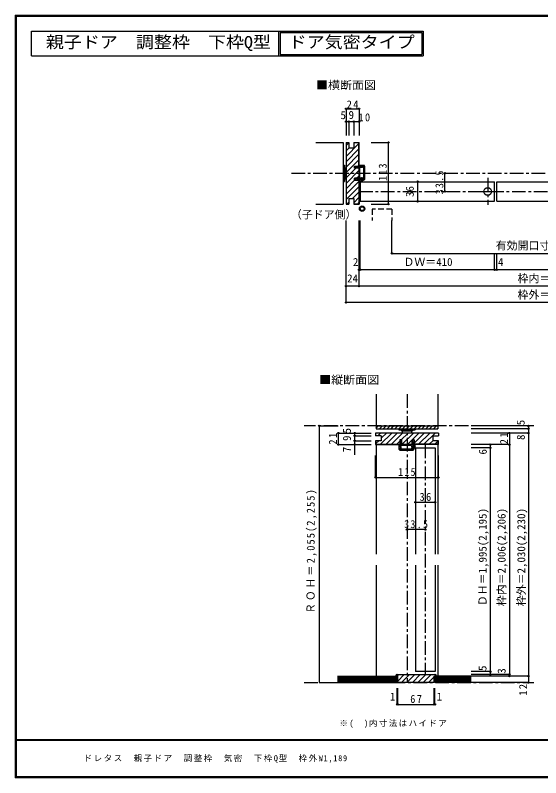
# Model space of a CAD drawing. Units: millimetres at full size, sheet at 1:5. Extents: x -973 to 977, y -718 to 696.
# Drawn here: x -973 to -11, y -701 to 696 of the extents above; entities that cross this region are included whole.
import ezdxf
from ezdxf.enums import TextEntityAlignment as Align

# ---------------------------------------------------------------- set-up
doc = ezdxf.new("R2010")
doc.units = ezdxf.units.MM
doc.header["$LTSCALE"] = 5
doc.header["$PDMODE"] = 32
doc.header["$PDSIZE"] = 2.5
for name, pattern in [('CHAIN1', [8, 5, -1, 1, -1]), ('DASHED1', [1.8, 1.2, -0.6]), ('DASHED2', [3, 2, -1])]:
    doc.linetypes.add(name, pattern=pattern)
for name, color, linetype in [('0-0_補助線', 7, 'Continuous'), ('0-1_通り芯', 4, 'CHAIN1'), ('0-3_仕上げ', 7, 'Continuous'), ('0-4_枠', 3, 'Continuous'), ('0-6_扉', 6, 'Continuous'), ('0-7_金物', 7, 'Continuous'), ('0-8_戸当', 7, 'Continuous'), ('0-A_文字', 3, 'Continuous'), ('0-B_寸法', 7, 'Continuous'), ('0-C_ハッチ', 4, 'Continuous'), ('F-1_枠', 6, 'Continuous'), ('F-A_文字', 7, 'Continuous')]:
    doc.layers.add(name, color=color, linetype=linetype)
doc.styles.add('ＭＳ ゴシック', font='')
doc.styles.get('ＭＳ ゴシック').set_extended_font_data('MS Gothic')

msp = doc.modelspace()

# ---------------------------------------------------------------- linework, layer by layer
at = {"layer": '0-0_補助線', "color": 4}
for p, q in [((-381.704, -69.5), (-381.704, -90.5)), ((-351.704, -83.5), (-351.704, -109.271)), ((-313.293, -150.773), (-313.293, -110.324)), ((-198.293, -150.773), (-198.293, -110.324)), ((-313.293, -150.773), (-198.293, -150.773))]:
    msp.add_line(p, q, dxfattribs=at)
at = {"layer": '0-0_補助線'}
for p in [(-381.704, -69.5), (-351.704, -83.5), (-381.704, -90.5), (-351.704, -90.5), (-313.293, -150.773), (-198.293, -150.773)]:
    msp.add_point(p, dxfattribs=at)
at = {"layer": '0-1_通り芯'}
for p, q in [((-467.5, 406.5), (467.5, 406.5)), ((-343.5, 373), (343.5, 373)), ((-255.793, 1.5), (-255.793, -526.5)), ((-23.347, -56.5), (-443.923, -56.5)), ((-222.293, -90.5), (-222.293, -511.5)), ((-443.923, -526.5), (-23.347, -526.5))]:
    msp.add_line(p, q, dxfattribs=at)
at = {"layer": '0-1_通り芯', "color": 7}
for p, q in [((-108.037, 397.796), (-108.037, 348.563)), ((-128.572, 373), (-86.786, 373))]:
    msp.add_line(p, q, dxfattribs=at)
at = {"layer": '0-1_通り芯', "color": 7, "linetype": 'Continuous'}
msp.add_circle((-108.037, 373), 7, dxfattribs=at)
at = {"layer": '0-3_仕上げ'}
for p, q in [((-422.5, 350), (-372.5, 350)), ((-312.293, 1.5), (-312.293, -61.5)), ((-199.293, 1.5), (-199.293, -61.5)), ((-312.293, -56.5), (-199.293, -56.5)), ((-312.293, -61.5), (-199.293, -61.5)), ((-382.963, -516), (-273.793, -516)), ((-138.347, -516), (-204.793, -516)), ((-382.963, -517.5), (-273.793, -517.5)), ((-382.963, -519), (-273.793, -519)), ((-382.963, -520.5), (-273.793, -520.5)), ((-382.963, -522), (-273.793, -522)), ((-382.963, -523.5), (-273.793, -523.5)), ((-382.963, -525), (-273.793, -525)), ((-138.347, -517.5), (-204.793, -517.5)), ((-138.347, -519), (-204.793, -519)), ((-138.347, -520.5), (-204.793, -520.5)), ((-138.347, -522), (-204.793, -522)), ((-138.347, -523.5), (-204.793, -523.5)), ((-138.347, -525), (-204.793, -525))]:
    msp.add_line(p, q, dxfattribs=at)
at = {"layer": '0-3_仕上げ', "color": 2}
for p, q in [((-382.963, -514.5), (-273.793, -514.5)), ((-273.793, -514.5), (-273.793, -526.5)), ((-204.793, -514.5), (-204.793, -526.5)), ((-138.347, -514.5), (-204.793, -514.5)), ((-382.963, -526.5), (-273.793, -526.5)), ((-138.347, -526.5), (-204.793, -526.5))]:
    msp.add_line(p, q, dxfattribs=at)
at = {"layer": '0-3_仕上げ'}
msp.add_lwpolyline([(-422.5, 463), (-372.5, 463), (-372.5, 350)], dxfattribs=at)
at = {"layer": '0-4_枠'}
for p, q in [((-367.5, 463), (-362.5, 463)), ((-367.5, 463), (-367.5, 350)), ((-362.5, 463), (-362.5, 453)), ((-353.5, 463), (-343.5, 463)), ((-353.5, 463), (-353.5, 453)), ((-353.5, 462.5), (-344, 462.5)), ((-344, 419.479), (-344, 462.5)), ((-343.5, 419.479), (-343.5, 463)), ((-362.5, 453), (-353.5, 453)), ((-352, 419.479), (-343.5, 419.479)), ((-352, 415.779), (-352, 419.479)), ((-343.5, 415.779), (-352, 415.779)), ((-343.5, 397.179), (-343.5, 415.779)), ((-343.5, 397.179), (-352, 397.179)), ((-352, 393.479), (-352, 397.179)), ((-352, 393.479), (-343.5, 393.479)), ((-344, 393.479), (-344, 350.5)), ((-343.5, 393.479), (-343.5, 350)), ((-367.5, 350), (-362.5, 350)), ((-362.5, 360), (-353.5, 360)), ((-362.5, 360), (-362.5, 350)), ((-353.5, 360), (-353.5, 350)), ((-353.5, 350.5), (-344, 350.5)), ((-353.5, 350), (-343.5, 350)), ((-313.293, -69.5), (-313.293, -74.5)), ((-198.293, -69.5), (-313.293, -69.5)), ((-198.293, -69.5), (-198.293, -74.5)), ((-303.293, -74.5), (-313.293, -74.5)), ((-303.293, -83.5), (-313.293, -83.5)), ((-313.293, -83.5), (-313.293, -90.5)), ((-303.293, -74.5), (-303.293, -83.5)), ((-242.772, -82), (-246.472, -82)), ((-246.472, -90.5), (-246.472, -82)), ((-242.772, -82), (-242.772, -90.5)), ((-208.293, -74.5), (-208.293, -83.5)), ((-208.293, -74.5), (-198.293, -74.5)), ((-198.293, -83.5), (-208.293, -83.5)), ((-198.793, -90), (-198.793, -83.5)), ((-198.293, -90.5), (-198.293, -83.5)), ((-313.293, -90.5), (-268.772, -90.5)), ((-246.472, -90.5), (-265.072, -90.5)), ((-198.793, -90), (-242.772, -90)), ((-198.293, -90.5), (-242.772, -90.5)), ((-272.793, -514.5), (-276.793, -514.5)), ((-273.793, -511.5), (-204.793, -511.5)), ((-273.793, -512), (-204.793, -512)), ((-272.793, -526.5), (-272.793, -514.5)), ((-205.793, -526.5), (-272.793, -526.5))]:
    msp.add_line(p, q, dxfattribs=at)
at = {"layer": '0-4_枠', "color": 4}
for p, q in [((-312.293, -90.5), (-312.293, -291.5)), ((-199.293, -90.5), (-199.293, -291.5)), ((-312.293, -311.5), (-312.293, -514.5)), ((-199.293, -311.5), (-199.293, -514.5))]:
    msp.add_line(p, q, dxfattribs=at)
at = {"layer": '0-4_枠'}
for points in [[(-312.793, -83.5), (-312.793, -90), (-268.772, -90)], [(-265.072, -90.5), (-265.072, -82), (-268.772, -82), (-268.772, -90.5)], [(-205.793, -526.5), (-205.793, -514.5), (-201.793, -514.5)]]:
    msp.add_lwpolyline(points, dxfattribs=at)
for centre, radius, start, end in [((-273.793, -514.5), 3, 90, 180), ((-273.793, -514.5), 2.5, 90, 180), ((-204.793, -514.5), 3, 0, 90), ((-204.793, -514.5), 2.5, 0, 90)]:
    msp.add_arc(centre, radius, start, end, dxfattribs=at)
at = {"layer": '0-6_扉'}
for p, q in [((-341.5, 391), (-95.537, 391)), ((-341.5, 391), (-341.5, 355)), ((-95.537, 355), (-95.537, 391)), ((-91.537, 355), (-91.537, 391)), ((-91.537, 391), (114.982, 391)), ((-341.5, 355), (-95.537, 355)), ((-91.537, 355), (114.982, 355)), ((-240.293, -96.5), (-240.293, -291.5)), ((-240.293, -96.5), (-204.293, -96.5)), ((-204.293, -96.5), (-204.293, -291.5)), ((-240.293, -311.5), (-240.293, -506.5)), ((-204.293, -311.5), (-204.293, -506.5)), ((-204.293, -506.5), (-240.293, -506.5))]:
    msp.add_line(p, q, dxfattribs=at)
at = {"layer": '0-6_扉', "linetype": 'DASHED2'}
for p, q in [((-319.352, 340.381), (-319.352, 319.657)), ((-283.352, 340.381), (-319.352, 340.381)), ((-283.352, 340.381), (-283.352, 319.657))]:
    msp.add_line(p, q, dxfattribs=at)
at = {"layer": '0-7_金物'}
for p, q in [((-372.5, 421.5), (-370, 421.5)), ((-370, 421.5), (-370, 391.5)), ((-370, 416.5), (-368, 416.5)), ((-368, 416.5), (-368, 396.5)), ((-368, 415.5), (-367.5, 415.5)), ((-372.5, 391.5), (-370, 391.5)), ((-370, 396.5), (-368, 396.5)), ((-368, 397.5), (-367.5, 397.5)), ((-270.793, -61.5), (-270.793, -63.5)), ((-270.793, -61.5), (-240.793, -61.5)), ((-270.793, -63.5), (-240.793, -63.5)), ((-265.793, -63.5), (-265.793, -65.5)), ((-265.793, -65.5), (-245.793, -65.5)), ((-264.793, -65.5), (-264.793, -69.5)), ((-246.793, -69.5), (-246.793, -65.5)), ((-245.793, -63.5), (-245.793, -65.5)), ((-240.793, -61.5), (-240.793, -63.5))]:
    msp.add_line(p, q, dxfattribs=at)
for radius in [5, 3.5]:
    msp.add_circle((-338.036, 341.475), radius, dxfattribs=at)
at = {"layer": '0-8_戸当'}
for p, q in [((-351, 417.579), (-348, 419.479)), ((-348, 418.329), (-348, 419.479)), ((-343.398, 420.104), (-341.498, 418.654)), ((-334.5, 420.629), (-343.2, 420.629)), ((-341, 418.879), (-341, 419.129)), ((-338.3, 419.129), (-341, 419.129)), ((-340.613, 419.116), (-338.895, 418.643)), ((-338.3, 417.129), (-338.3, 419.129)), ((-337.1, 419.129), (-337.1, 417.129)), ((-335, 419.129), (-337.1, 419.129)), ((-335, 396.129), (-335, 419.129)), ((-333.5, 419.629), (-333.5, 395.129)), ((-348, 416.079), (-351, 417.579)), ((-343.5, 418.329), (-348, 418.329)), ((-348, 416.829), (-343.5, 416.829)), ((-348, 416.079), (-348, 416.829)), ((-343.5, 418.579), (-341, 418.579)), ((-343.5, 418.329), (-343.5, 418.579)), ((-343.5, 396.129), (-343.5, 416.829)), ((-342, 398.629), (-342, 416.879)), ((-341.5, 417.379), (-341, 417.379)), ((-341, 418.829), (-341, 418.579)), ((-340.166, 417.828), (-339.305, 417.515)), ((-337.1, 417.129), (-338.3, 417.129)), ((-348, 394.629), (-348, 393.479)), ((-342.8, 394.629), (-348, 394.629)), ((-342.8, 393.129), (-342.8, 394.629)), ((-342.1, 393.129), (-342.1, 395.629)), ((-341.5, 398.129), (-339.54, 398.129)), ((-341, 395.329), (-339.797, 396.581)), ((-341, 394.629), (-341, 395.329)), ((-334, 394.629), (-341, 394.629)), ((-340.509, 392.145), (-335.56, 394.629)), ((-340.195, 391.519), (-334, 394.629)), ((-339, 396.179), (-339, 396.129)), ((-335, 396.129), (-339, 396.129)), ((-338.531, 397.579), (-335.909, 398.397)), ((-337.983, 396.284), (-335.491, 397.061)), ((-246.172, -86), (-244.672, -83)), ((-244.672, -83), (-242.772, -86)), ((-269.922, -99.5), (-269.922, -90.8)), ((-269.397, -90.602), (-267.947, -92.502)), ((-267.622, -86), (-268.772, -86)), ((-268.172, -93), (-268.422, -93)), ((-268.409, -93.387), (-267.936, -95.105)), ((-268.122, -93), (-267.872, -93)), ((-267.622, -90.5), (-267.622, -86)), ((-267.12, -93.834), (-266.808, -94.695)), ((-266.672, -92.5), (-266.672, -93)), ((-247.922, -92), (-266.172, -92)), ((-245.422, -90.5), (-266.122, -90.5)), ((-246.872, -95.469), (-247.69, -98.092)), ((-247.422, -92.5), (-247.422, -94.46)), ((-245.576, -96.017), (-246.354, -98.509)), ((-246.172, -86), (-245.422, -86)), ((-246.022, -92), (-246.022, -94.337)), ((-244.922, -92), (-246.022, -92)), ((-244.622, -93), (-245.874, -94.203)), ((-245.472, -95), (-245.422, -95)), ((-245.422, -86), (-245.422, -90.5)), ((-245.422, -99), (-245.422, -95)), ((-244.922, -91.2), (-244.922, -92)), ((-243.922, -91.2), (-244.922, -91.2)), ((-242.422, -91.9), (-244.922, -91.9)), ((-243.922, -93), (-244.622, -93)), ((-243.922, -91.2), (-243.922, -86)), ((-243.922, -86), (-242.772, -86)), ((-242.422, -91.2), (-243.922, -91.2)), ((-243.922, -100), (-243.922, -93)), ((-241.438, -93.491), (-243.922, -98.44)), ((-240.812, -93.805), (-243.922, -100)), ((-268.922, -100.5), (-244.422, -100.5)), ((-245.422, -99), (-268.422, -99))]:
    msp.add_line(p, q, dxfattribs=at)
for points in [[(-348, 396.879), (-351, 395.379), (-348, 393.479)], [(-348, 396.879), (-348, 396.129), (-343.5, 396.129)], [(-342.8, 394.629), (-342.8, 395.629), (-342, 395.629), (-342, 396.729), (-339.663, 396.729)], [(-265.372, -86), (-266.872, -83), (-268.772, -86)], [(-268.422, -99), (-268.422, -96.9), (-266.422, -96.9), (-266.422, -95.7), (-268.422, -95.7), (-268.422, -93)], [(-267.622, -90.5), (-267.872, -90.5), (-267.872, -93)], [(-265.372, -86), (-266.122, -86), (-266.122, -90.5)]]:
    msp.add_lwpolyline(points, dxfattribs=at)
for centre, radius, start, end in [((-343.2, 420.329), 0.3, 90, 228.65222), ((-340.7, 418.829), 0.3, 73.20997, 180), ((-334.5, 419.629), 1, 0, 90), ((-341.5, 416.879), 0.5, 90, 180), ((-341.3, 418.879), 0.3, 228.65222, 360), ((-341, 418.379), 1, 270, 326.52262), ((-339.1, 418.079), 0.6, 246.66235, 0), ((-339.1, 418.079), 0.6, 0, 73.20997), ((-341, 393.129), 1.8, 180, 296.57515), ((-341, 393.129), 1.1, 180, 296.57515), ((-341.5, 398.629), 0.5, 180, 270), ((-339.5, 396.179), 0.5, 0, 126.38479), ((-339.663, 395.929), 0.8, 48.59038, 90), ((-339.54, 396.929), 1.2, 32.78874, 90), ((-338.34, 397.429), 1.2, 228.59038, 287.32983), ((-335.7, 397.729), 0.7, 287.32983, 107.32983), ((-334, 395.129), 0.5, 270, 0), ((-269.622, -90.8), 0.3, 41.34778, 180), ((-268.122, -93.3), 0.3, 90, 196.79003), ((-268.172, -92.7), 0.3, 270, 41.34778), ((-267.372, -94.9), 0.6, 196.79003, 270), ((-267.372, -94.9), 0.6, 270, 23.33765), ((-267.672, -93), 1, 303.47738, 0), ((-266.172, -92.5), 0.5, 90, 180), ((-247.922, -92.5), 0.5, 0, 90), ((-246.222, -94.46), 1.2, 180, 237.21126), ((-245.222, -94.337), 0.8, 180, 221.40962), ((-245.472, -94.5), 0.5, 143.61521, 270), ((-246.722, -95.66), 1.2, 342.67017, 41.40962), ((-242.422, -93), 1.8, 333.42485, 90), ((-242.422, -93), 1.1, 333.42485, 90), ((-268.922, -99.5), 1, 180, 270), ((-247.022, -98.3), 0.7, 162.67017, 342.67017), ((-244.422, -100), 0.5, 270, 0)]:
    msp.add_arc(centre, radius, start, end, dxfattribs=at)
at = {"layer": '0-A_文字'}
for p, q in [((-943.333, 621.667), (-943.333, 666.667)), ((-943.333, 666.667), (-490.795, 666.667)), ((-490.795, 621.667), (-490.795, 666.667)), ((-488.295, 664.167), (-228.69, 664.167)), ((-488.295, 664.167), (-488.295, 624.167)), ((-228.69, 664.167), (-228.69, 624.167)), ((-943.333, 621.667), (-490.795, 621.667)), ((-490.795, 621.667), (-226.19, 621.667)), ((-488.295, 624.167), (-228.69, 624.167))]:
    msp.add_line(p, q, dxfattribs=at)
msp.add_lwpolyline([(-490.795, 666.667), (-226.19, 666.667), (-226.19, 621.667)], dxfattribs=at)
at = {"layer": '0-B_寸法', "color": 4}
for p, q in [((-367.5, 524.503), (-367.5, 475.461)), ((-367.5, 500.979), (-343.5, 500.979)), ((-362.5, 500.979), (-362.5, 475.461)), ((-353.5, 500.979), (-353.5, 475.461)), ((-321.64, 463), (-289.73, 463)), ((-289.73, 350), (-289.73, 463)), ((-186.49, 373), (-186.49, 406.5)), ((-236.49, 391), (-236.49, 355)), ((-321.64, 350), (-289.73, 350)), ((-367.5, 169.657), (-367.5, 319.657)), ((-343.5, 199.657), (-343.5, 319.657)), ((-341.5, 229.657), (-341.5, 319.657)), ((-283.352, 259.657), (-283.352, 319.657)), ((-283.352, 259.657), (283.658, 259.657)), ((-95.384, 229.657), (-95.384, 259.657)), ((-91.384, 229.657), (-91.384, 259.657)), ((343.5, 229.657), (-343.5, 229.657)), ((367.5, 199.657), (-367.5, 199.657)), ((367.5, 169.657), (-367.5, 169.657)), ((-416.704, -56.5), (-381.704, -56.5)), ((-416.704, -56.5), (-416.704, -526.5)), ((-381.704, -69.5), (-321.704, -69.5)), ((-351.704, -69.5), (-351.704, -83.5)), ((-33.347, -56.5), (-138.347, -56.5)), ((-33.347, -61.5), (-138.347, -61.5)), ((-33.347, -69.5), (-138.347, -69.5)), ((-68.347, -69.5), (-68.347, -514.5)), ((-33.347, -56.5), (-33.347, -526.5)), ((-351.704, -74.5), (-321.704, -74.5)), ((-351.704, -83.5), (-321.704, -83.5)), ((-381.704, -90.5), (-321.704, -90.5)), ((-68.347, -90.5), (-138.347, -90.5)), ((-103.347, -96.5), (-138.347, -96.5)), ((-103.347, -90.5), (-103.347, -511.5)), ((-240.293, -196.311), (-204.293, -196.311)), ((-222.293, -246.311), (-255.793, -246.311)), ((-103.347, -506.5), (-138.347, -506.5)), ((-68.347, -511.5), (-138.347, -511.5)), ((-33.347, -514.5), (-138.347, -514.5)), ((-416.704, -526.5), (-381.704, -526.5)), ((-33.347, -526.5), (-138.347, -526.5)), ((-273.793, -566.5), (-273.793, -536.5)), ((-272.793, -566.5), (-272.793, -536.5)), ((-205.793, -566.5), (-205.793, -536.5)), ((-204.793, -566.5), (-204.793, -536.5)), ((-273.793, -566.5), (-272.793, -566.5)), ((-272.793, -566.5), (-205.793, -566.5)), ((-205.793, -566.5), (-204.793, -566.5))]:
    msp.add_line(p, q, dxfattribs=at)
msp.add_lwpolyline([(-367.5, 524.503), (-343.5, 524.503), (-343.5, 475.461)], dxfattribs=at)
at = {"layer": '0-B_寸法'}
for p in [(-367.5, 524.503), (-343.5, 524.503), (-367.5, 500.979), (-362.5, 500.979), (-353.5, 500.979), (-343.5, 500.979), (-289.73, 463), (-186.49, 406.5), (-236.49, 391), (-186.49, 373), (-289.73, 350), (-236.49, 355), (-283.352, 259.657), (-343.5, 229.657), (-341.5, 229.657), (-95.384, 229.657), (-91.384, 229.657), (-367.5, 199.657), (-343.5, 199.657), (-367.5, 169.657), (-416.704, -56.5), (-33.347, -56.5), (-381.704, -69.5), (-351.704, -69.5), (-68.347, -69.5), (-33.347, -61.5), (-33.347, -69.5), (-351.704, -74.5), (-351.704, -83.5), (-381.704, -90.5), (-351.704, -90.5), (-103.347, -90.5), (-103.347, -96.5), (-68.347, -90.5), (-240.293, -196.311), (-204.293, -196.311), (-255.793, -246.311), (-222.293, -246.311), (-103.347, -506.5), (-103.347, -511.5), (-68.347, -511.5), (-68.347, -514.5), (-33.347, -514.5), (-33.347, -526.5), (-273.793, -566.5), (-272.793, -566.5), (-205.793, -566.5), (-204.793, -566.5)]:
    msp.add_point(p, dxfattribs=at)
at = {"layer": '0-C_ハッチ'}
for p, q in [((-367.5, 457.179), (-362.5, 462.179)), ((-353.5, 461.28), (-351.78, 463)), ((-344, 460.88), (-367.5, 437.38)), ((-361.78, 453), (-367.5, 447.28)), ((-367.5, 427.481), (-344, 450.981)), ((-367.5, 417.581), (-344, 441.081)), ((-367.5, 407.682), (-344, 431.182)), ((-345.803, 419.479), (-344, 421.282)), ((-367.5, 397.782), (-349.503, 415.779)), ((-367.5, 387.883), (-343.5, 411.883)), ((-367.5, 377.983), (-352, 393.483)), ((-367.5, 368.084), (-344, 391.584)), ((-348.304, 397.179), (-343.5, 401.983)), ((-367.5, 358.184), (-344, 381.684)), ((-355.785, 360), (-344, 371.785)), ((-365.785, 350), (-362.5, 353.285)), ((-353.5, 352.385), (-344, 361.885)), ((-345.486, 350.5), (-344, 351.986)), ((-309.379, -74.5), (-304.379, -69.5)), ((-304.08, -90), (-283.58, -69.5)), ((-302.293, -78.313), (-293.479, -69.5)), ((-294.18, -90), (-273.68, -69.5)), ((-284.281, -90), (-263.781, -69.5)), ((-266.381, -82), (-253.881, -69.5)), ((-264.482, -90), (-243.982, -69.5)), ((-254.582, -90), (-234.082, -69.5)), ((-242.772, -88.089), (-224.183, -69.5)), ((-234.783, -90), (-214.283, -69.5)), ((-224.884, -90), (-204.384, -69.5)), ((-312.793, -88.814), (-307.479, -83.5)), ((-214.984, -90), (-208.484, -83.5)), ((-205.085, -90), (-198.793, -83.708)), ((-274.381, -90), (-268.772, -84.391)), ((-273.528, -514.5), (-271.028, -512)), ((-272.793, -523.664), (-261.128, -512)), ((-265.729, -526.5), (-251.229, -512)), ((-255.83, -526.5), (-241.329, -512)), ((-245.93, -526.5), (-231.43, -512)), ((-236.031, -526.5), (-221.53, -512)), ((-226.131, -526.5), (-211.631, -512)), ((-216.232, -526.5), (-205.793, -516.061))]:
    msp.add_line(p, q, dxfattribs=at)
at = {"layer": '0-C_ハッチ', "linetype": 'DASHED1'}
for p, q in [((-312.293, -60.394), (-308.398, -56.5)), ((-306.327, -61.5), (-301.327, -56.5)), ((-299.256, -61.5), (-294.256, -56.5)), ((-292.185, -61.5), (-287.185, -56.5)), ((-285.114, -61.5), (-280.114, -56.5)), ((-278.043, -61.5), (-273.043, -56.5)), ((-270.972, -61.5), (-265.972, -56.5)), ((-263.901, -61.5), (-258.901, -56.5)), ((-256.83, -61.5), (-251.83, -56.5)), ((-249.759, -61.5), (-244.759, -56.5)), ((-242.688, -61.5), (-237.688, -56.5)), ((-235.616, -61.5), (-230.616, -56.5)), ((-228.545, -61.5), (-223.545, -56.5)), ((-221.474, -61.5), (-216.474, -56.5)), ((-214.403, -61.5), (-209.403, -56.5)), ((-207.332, -61.5), (-202.332, -56.5)), ((-200.261, -61.5), (-199.293, -60.532))]:
    msp.add_line(p, q, dxfattribs=at)
at = {"layer": 'F-1_枠'}
for p, q in [((-973.347, 695.833), (-973.347, -700.833)), ((-973.347, 695.833), (976.653, 695.833)), ((-973.347, 695), (976.653, 695)), ((-973.347, 694.167), (976.653, 694.167)), ((-972.514, 695.833), (-972.514, -700.833)), ((-971.68, 695.833), (-971.68, -700.833)), ((976.653, -631.667), (-973.347, -631.667)), ((976.653, -632.5), (-973.347, -632.5)), ((976.653, -699.167), (-973.347, -699.167)), ((976.653, -700), (-973.347, -700)), ((976.653, -700.833), (-973.347, -700.833))]:
    msp.add_line(p, q, dxfattribs=at)

# ---------------------------------------------------------------- texts
at = {"layer": '0-0_補助線', "style": 'ＭＳ ゴシック'}
msp.add_text('7', height=14.66, rotation=90, dxfattribs=at).set_placement((-354.204, -104.552), align=Align.BOTTOM_LEFT)
at = {"layer": '0-0_補助線', "insert": (-384.204, -90.625), "char_height": 14.66, "attachment_point": 7, "rotation": 90, "style": 'ＭＳ ゴシック'}
msp.add_mtext('\\T1.27;\\W0.95;21', dxfattribs=at)
at = {"layer": '0-0_補助線', "insert": (-272.043, -148.273), "char_height": 14.66, "attachment_point": 7, "style": 'ＭＳ ゴシック'}
msp.add_mtext('\\T1.27;\\W0.9;115', dxfattribs=at)
at = {"layer": '0-A_文字', "style": 'ＭＳ ゴシック', "width": 1.1}
for s, p in [('親子ドア\u3000調整枠\u3000下枠Q型', (-917.351, 629.167)), ('ドア気密タイプ', (-472.67, 629.167))]:
    msp.add_text(s, height=21.99, dxfattribs=at).set_placement(p, align=Align.BOTTOM_LEFT)
at = {"layer": '0-A_文字', "color": 7, "style": 'ＭＳ ゴシック', "width": 1.1}
for s, p in [('■横断面図', (-422.5, 555.99)), ('■縦断面図', (-416.704, 16.256))]:
    msp.add_text(s, height=14.66, dxfattribs=at).set_placement(p, align=Align.BOTTOM_LEFT)
at = {"layer": '0-A_文字', "color": 7, "style": 'ＭＳ ゴシック'}
msp.add_text('（子ドア側）', height=14.66, dxfattribs=at).set_placement((-468.5, 319), align=Align.BOTTOM_LEFT)
at = {"layer": '0-A_文字', "color": 7, "insert": (-379.524, -609.392), "char_height": 11, "attachment_point": 7, "style": 'ＭＳ ゴシック'}
msp.add_mtext('\\T1.18;※(\u3000)内寸法はハイドア', dxfattribs=at)
at = {"layer": '0-B_寸法', "style": 'ＭＳ ゴシック'}
for s, p in [('5', (-377.669, 501.133)), ('9', (-362.883, 501.527)), ('有効開口寸法＝1,021', (-93.347, 262.157)), ('2', (-354.822, 232.157)), ('ＤＷ＝410', (-262.365, 232.157)), ('4', (-89.15, 232.157)), ('24', (-365.5, 202.157)), ('枠内＝1,141', (-53.347, 202.157)), ('枠外＝1,189', (-53.347, 172.157)), ('1', (-287.293, -564)), ('1', (-201.293, -564))]:
    msp.add_text(s, height=14.66, dxfattribs=at).set_placement(p, align=Align.BOTTOM_LEFT)
for s, p in [('36', (-238.99, 363)), ('5', (-35.925, -55.216)), ('5', (-354.204, -70.204)), ('9', (-354.204, -84)), ('8', (-35.71, -82.168)), ('6', (-105.244, -108.793)), ('ＤＨ＝1,995(2,195)', (-105.527, -386.5)), ('枠内＝2,006(2,206)', (-70.847, -386.5)), ('枠外＝2,030(2,230)', (-34.833, -386.5)), ('5', (-105.847, -505.25)), ('3', (-70.847, -510.25))]:
    msp.add_text(s, height=14.66, rotation=90, dxfattribs=at).set_placement(p, align=Align.BOTTOM_LEFT)
at = {"layer": '0-B_寸法', "char_height": 14.66, "attachment_point": 7, "style": 'ＭＳ ゴシック'}
for s, insert in [('\\T1.27;\\W0.95;24', (-366.269, 525.084)), ('\\T1.27;\\W0.95;10', (-344.849, 501.33)), ('\\T1.27;\\W0.95;36', (-232.918, -193.811)), ('\\T1.28;\\W0.9;33.5', (-260.918, -243.811)), ('\\T1.27;\\W0.95;67', (-249.918, -564))]:
    msp.add_mtext(s, dxfattribs=dict(at, insert=insert))
at = {"layer": '0-B_寸法', "char_height": 14.66, "attachment_point": 7, "rotation": 90, "style": 'ＭＳ ゴシック'}
for s, insert in [('\\T1.27;\\W0.9;113', (-292.808, 392.523)), ('\\T1.28;\\W0.9;33.5', (-188.99, 367.875)), ('\\T1.27;\\W0.95;21', (-70.847, -89.897)), ('\\T1.21;\\W0.95;ＲＯＨ＝2,055(2,255)', (-421.009, -399.898)), ('\\T1.27;\\W0.95;12', (-35.847, -550.556))]:
    msp.add_mtext(s, dxfattribs=dict(at, insert=insert))
at = {"layer": 'F-A_文字', "insert": (-847.938, -673.333), "char_height": 11, "attachment_point": 7, "style": 'ＭＳ ゴシック'}
msp.add_mtext('\\T1.19;ドレタス\u3000親子ドア\u3000調整枠\u3000気密\u3000下枠Q型\u3000枠外W1,189', dxfattribs=at)

doc.saveas('drawing.dxf')
